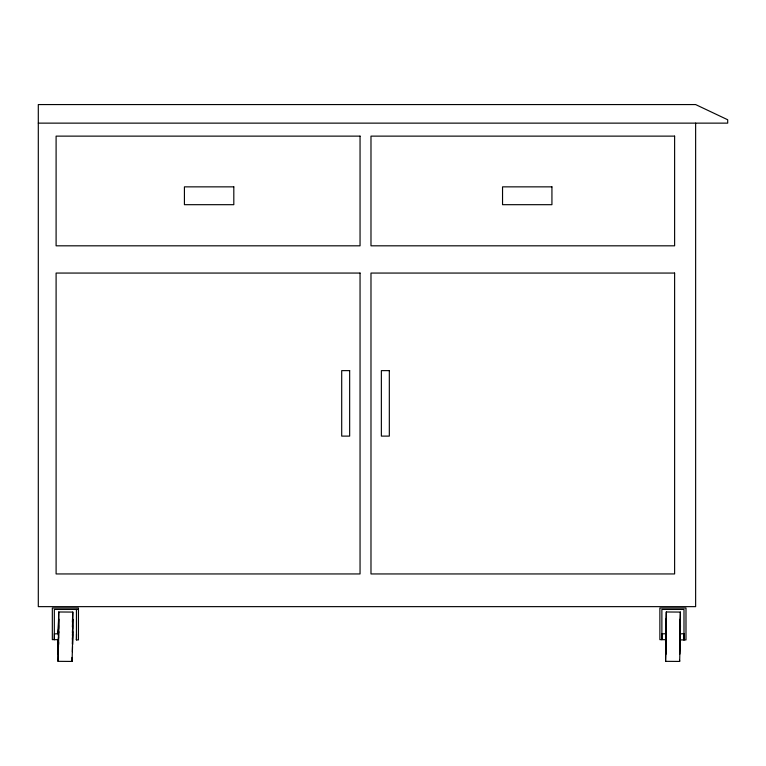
<?xml version="1.0" encoding="UTF-8"?>
<svg xmlns="http://www.w3.org/2000/svg" width="766" height="766" viewBox="0 0 766 766"><rect width="100%" height="100%" fill="white"/><g stroke="black" fill="none" stroke-linecap="round" stroke-linejoin="round"><path stroke-width="1.15" d="M58.063 644.704L58.139 654.48L58.475 646.437M58.254 640.041L58.283 644.158L58.436 636.833M58.723 628.627L58.752 611.986L72.818 612.072L72.789 628.771M665.616 644.704L665.692 654.48L666.181 637.666M665.807 640.041L665.836 644.158L665.989 636.833M666.276 628.627L666.305 611.986L680.371 612.072L680.342 628.771M679.873 640.07L679.902 644.11L680.122 629.393L679.978 632.716M58.101 640.299L58.044 661.336L72.109 661.431L72.923 625.621M58.446 636.048L58.436 633.645L54.396 633.942M58.685 633.022L58.858 625.525M72.511 636.106L72.569 629.393L72.435 632.716M665.893 638.021L665.989 633.645L661.948 633.942M666.238 633.022L666.41 625.525M680.304 633.137L680.476 625.621M57.986 641.707L58.015 639.562M58.494 637.082L58.503 629.173L58.36 632.553M58.723 638.049L58.8 631.615M72.559 637.168L72.483 633.932M72.866 631.711L72.684 644.484M665.539 641.707L665.568 639.562M665.692 636.824L665.587 661.336L679.653 661.431L680.246 637.752M666.047 637.082L666.056 629.173L665.846 636.24M666.353 631.615L665.587 661.336M680.342 638.145L680.419 631.711M58.092 634.219L58.752 611.986M58.197 633.367L58.656 618.851L58.743 624.778M58.618 644.388L58.628 637.666M72.502 636.929L72.387 643.967M665.711 635.656L665.721 628.934M665.903 636.489L665.989 633.645M679.815 633.482L680.265 619.052L680.361 624.941M58.427 637.609L58.35 639.677L52.327 639.648L52.327 608.013L78.448 608.013L78.448 639.926L76.437 639.926L76.418 639.418M58.561 642.243L58.044 661.336M72.492 637.743L72.406 639.39M665.788 631.079L666.305 611.986M665.97 637.609L665.903 639.677L659.871 639.648L659.871 608.013L685.991 608.013L685.991 639.926L679.969 639.907L679.949 639.39M679.815 627.861L680.371 612.072M680.17 642.291L679.825 654.107M72.387 622.231L72.818 612.072M72.387 627.038L72.722 619.052L72.808 624.941M72.54 646.466L72.387 651.703M665.874 626.885L666.2 618.851L666.296 624.778M78.448 609.439L54.329 609.439L54.329 639.648L54.424 633.616M76.504 633.961L76.437 639.926L76.437 609.439M680.036 633.932L684.076 633.626L683.99 639.926L683.99 609.439L661.881 609.439L661.881 639.648L661.968 633.616M679.978 639.84L680.055 633.597M38.3 123.135L727.7 123.135L727.7 119.755L695.633 104.569L38.3 104.569L38.3 606.643L695.633 606.643L695.633 123.135M683.99 639.926L683.971 639.418M679.586 660.225L679.653 661.431M665.903 639.677L665.884 639.189M661.881 639.648L661.872 639.16M72.109 661.431L71.994 657.429M58.35 639.677L58.34 639.189M54.329 639.648L54.319 639.16M360.049 136.128L56.1 136.128L56.1 245.819L360.049 245.819L360.049 136.128M674.616 136.128L370.983 136.128L370.983 245.819L674.616 245.819L674.616 136.128M233.812 186.856L184.424 186.856L184.424 204.685L233.812 204.685L233.812 186.856M551.932 186.856L502.544 186.856L502.544 204.685L551.932 204.685L551.932 186.856M360.049 273.06L56.1 273.06L56.1 573.945L360.049 573.945L360.049 273.06M674.616 273.06L370.983 273.06L370.983 573.945L674.616 573.945L674.616 273.06M349.66 370.629L341.703 370.629L341.703 436.113L349.66 436.113L349.66 370.629M389.32 370.629L381.363 370.629L381.363 436.113L389.32 436.113L389.32 370.629"/></g></svg>
